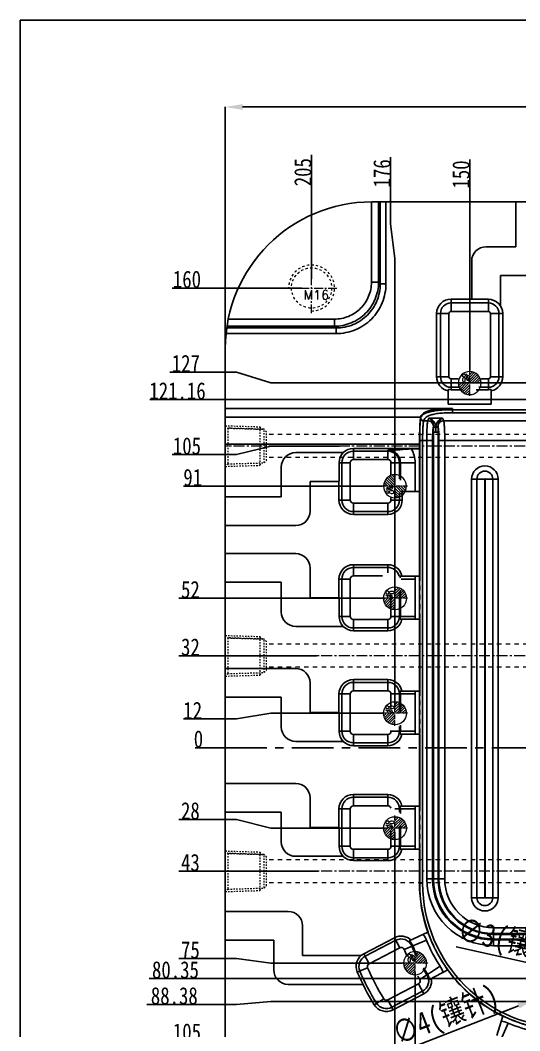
# Model space of a CAD drawing. Header units: millimetres. Extents: x -2895 to -298, y -11750 to -2997.
# Drawn here: x -2088 to -1914.3, y -6084 to -5732.3 of the extents above; entities that cross this region are included whole.
import ezdxf
from ezdxf.enums import TextEntityAlignment as Align

# ---------------------------------------------------------------- set-up
doc = ezdxf.new("R2010")
doc.units = ezdxf.units.MM
doc.header["$LTSCALE"] = 16.335
doc.header["$PDMODE"] = 3
doc.header["$PDSIZE"] = 0.3125
doc.linetypes.add('CENTER', pattern=[0.6, 0.375, -0.075, 0.075, -0.075])
doc.linetypes.add('HIDDEN', pattern=[0.2, 0.1, -0.1])
doc.layers.get('0').update_dxf_attribs({"linetype": 'CONTINUOUS'})
doc.layers.get('Defpoints').update_dxf_attribs({"linetype": 'CONTINUOUS'})
for name, color, linetype, lineweight in [('cool', 153, 'HIDDEN', 9), ('epin', 13, 'CONTINUOUS', 9), ('screw', 33, 'CONTINUOUS', 13)]:
    doc.layers.add(name, color=color, linetype=linetype, lineweight=lineweight)
doc.layers.add('DEFAULT_2', color=8, linetype='HIDDEN')
doc.styles.get("Standard").update_dxf_attribs({"font": 'txt', "width": 0.8})
doc.styles.add('TXT', font='txt.shx', dxfattribs={"bigfont": 'gbcbig.shx'})
doc.styles.add('TXT05', font='txt.shx', dxfattribs={"width": 0.5, "bigfont": 'gbcbig.shx'})
doc.dimstyles.new('ISO-25', dxfattribs={"dimtxt": 8, "dimasz": 6, "dimexe": 0, "dimexo": 0, "dimgap": 0, "dimtad": 1, "dimdsep": 46, "dimtxsty": 'Standard', "dimcen": 0, "dimclrd": 4, "dimclre": 4, "dimclrt": 6, "dimazin": 0, "dimtfac": 1, "dimtofl": 0, "dimtmove": 0, "dimatfit": 3, "dimfxl": 0, "dimarcsym": 0})

# ---------------------------------------------------------------- blocks, each defined once
blk = doc.blocks.new('screw_m16_g')
at = {"layer": 'screw', "color": 1, "linetype": 'CENTER', "ltscale": 0.497582}
for p, q in [((0, -8.8), (0, 8.8)), ((-8.8, 0), (8.8, 0))]:
    blk.add_line(p, q, dxfattribs=at)
at = {"layer": 'screw', "color": 33, "linetype": 'HIDDEN', "ltscale": 0.497582}
blk.add_circle((0, 0), 7, dxfattribs=at)
at = {"layer": 'screw', "color": 92, "linetype": 'HIDDEN', "ltscale": 0.497582}
blk.add_arc((0, 0), 8, 270, 180, dxfattribs=at)
at = {"layer": 'screw', "color": 6, "style": 'TXT'}
blk.add_text('M16', height=3.2, dxfattribs=at).set_placement((-2.72, -4))
blk = doc.blocks.new('cool_jt_f12')
at = {"layer": 'cool', "ltscale": 0.3}
for p, q in [((0, 7.0785), (0.856, 6.2225)), ((0, 7.0785), (12, 6.7035)), ((0.856, 6.2225), (0.856, -6.2225)), ((13.5, 5.827375), (0.856, 6.2225)), ((0.856, 6.2225), (13.5, 5.827375)), ((12, 6.7035), (12.856, 5.8475)), ((12, 6.7035), (12, -6.7035)), ((14.327375, 5), (13.5, 5.827375)), ((13.5, -5.827375), (13.5, 5.827375)), ((14.327375, -5), (14.327375, 5)), ((0.856, -6.2225), (0, -7.0785)), ((0, -7.0785), (12, -6.7035)), ((0.856, -6.2225), (13.5, -5.827375)), ((12, -6.7035), (12.856, -5.8475)), ((13.5, -5.827375), (14.327375, -5))]:
    blk.add_line(p, q, dxfattribs=at)
blk = doc.blocks.new('147')
at = {"layer": 'cool', "ltscale": 0.932966}
for p, q in [((229.57, -3849.57), (-211.77, -3849.57)), ((229.57, -3857.57), (-211.77, -3857.57))]:
    blk.add_line(p, q, dxfattribs=at)
at = {"layer": 'cool', "color": 1, "linetype": 'CENTER', "ltscale": 0.621977}
blk.add_line((243.9, -3853.57), (-226.1, -3853.57), dxfattribs=at)
at = {"layer": 'cool', "ltscale": 0.932966}
blk.add_blockref('cool_jt_f12', (-226.1, -3853.57), dxfattribs=at)
blk = doc.blocks.new('*D1430')
at = {"color": 4, "lineweight": -2}
for p, q in [((-2016.67, -5846.47), (-2016.67, -5762.46)), ((-2010.67, -5762.46), (-1552.67, -5762.46)), ((-1546.67, -5846.47), (-1546.67, -5762.46))]:
    blk.add_line(p, q, dxfattribs=at)
at = {"color": 4}
for points in [[(-2010.67, -5761.46), (-2010.67, -5763.46), (-2016.67, -5762.46)], [(-1552.67, -5761.46), (-1552.67, -5763.46), (-1546.67, -5762.46)]]:
    blk.add_solid(points, dxfattribs=at)
at = {"layer": 'Defpoints', "color": 0}
for p in [(-1546.67, -5762.46), (-2016.67, -5846.47), (-1546.67, -5846.47)]:
    blk.add_point(p, dxfattribs=at)
at = {"color": 6, "insert": (-1762.06, -5758.46), "char_height": 8, "attachment_point": 5}
blk.add_mtext('470', dxfattribs=at)
blk = doc.blocks.new('*D1434')
at = {"color": 4, "lineweight": -2}
blk.add_line((-1936.37, -6054.72), (-1894.01, -6064.18), dxfattribs=at)
at = {"color": 4}
blk.add_solid([(-1893.79, -6063.21), (-1894.23, -6065.16), (-1888.16, -6065.49)], dxfattribs=at)
at = {"layer": 'Defpoints', "color": 0}
for p in [(-1888.16, -6065.49), (-1885.23, -6066.14)]:
    blk.add_point(p, dxfattribs=at)
at = {"color": 6, "insert": (-1916.97, -6053.64), "char_height": 8, "attachment_point": 5, "rotation": 347.4159}
blk.add_mtext('∅3(镶针)', dxfattribs=at)
blk = doc.blocks.new('*D1390')
at = {"color": 4, "lineweight": -2}
blk.add_line((-2009.57, -5985.47), (-2027.21, -5985.47), dxfattribs=at)
at = {"layer": 'Defpoints', "color": 0}
for p in [(-2024.81, -5985.47), (-2009.57, -5985.47), (-1781.67, -5985.47)]:
    blk.add_point(p, dxfattribs=at)
at = {"color": 6, "insert": (-2026.01, -5982.47), "char_height": 6, "attachment_point": 5}
blk.add_mtext('0', dxfattribs=at)
blk = doc.blocks.new('*D1391')
at = {"color": 4, "lineweight": -2}
for p, q in [((-2012.81, -5975.47), (-2031.21, -5975.47)), ((-2000.81, -5973.47), (-2012.81, -5975.47)), ((-1961.67, -5973.47), (-2000.81, -5973.47))]:
    blk.add_line(p, q, dxfattribs=at)
at = {"layer": 'Defpoints', "color": 0}
for p in [(-2024.81, -5975.47), (-1961.67, -5973.47), (-1781.67, -5985.47)]:
    blk.add_point(p, dxfattribs=at)
at = {"color": 6, "insert": (-2028.01, -5972.47), "char_height": 6, "attachment_point": 5}
blk.add_mtext('12', dxfattribs=at)
blk = doc.blocks.new('*D1392')
at = {"color": 4, "lineweight": -2}
blk.add_line((-1984.89, -5953.47), (-2032.81, -5953.47), dxfattribs=at)
at = {"layer": 'Defpoints', "color": 0}
for p in [(-2024.81, -5953.47), (-1984.89, -5953.47), (-1781.67, -5985.47)]:
    blk.add_point(p, dxfattribs=at)
at = {"color": 6, "insert": (-2028.81, -5950.47), "char_height": 6, "attachment_point": 5}
blk.add_mtext('32', dxfattribs=at)
blk = doc.blocks.new('*D1393')
at = {"color": 4, "lineweight": -2}
blk.add_line((-1962.07, -5933.47), (-2032.81, -5933.47), dxfattribs=at)
at = {"layer": 'Defpoints', "color": 0}
for p in [(-2024.81, -5933.47), (-1962.07, -5933.47), (-1781.67, -5985.47)]:
    blk.add_point(p, dxfattribs=at)
at = {"color": 6, "insert": (-2028.81, -5930.47), "char_height": 6, "attachment_point": 5}
blk.add_mtext('52', dxfattribs=at)
blk = doc.blocks.new('*D1394')
at = {"color": 4, "lineweight": -2}
blk.add_line((-1962.07, -5894.46), (-2031.21, -5894.46), dxfattribs=at)
at = {"layer": 'Defpoints', "color": 0}
for p in [(-2024.81, -5894.46), (-1962.07, -5894.46), (-1781.67, -5985.47)]:
    blk.add_point(p, dxfattribs=at)
at = {"color": 6, "insert": (-2028.01, -5891.46), "char_height": 6, "attachment_point": 5}
blk.add_mtext('91', dxfattribs=at)
blk = doc.blocks.new('*D1395')
at = {"color": 4, "lineweight": -2}
for p, q in [((-2000.81, -5880.47), (-2012.81, -5883.47)), ((-1976.98, -5880.47), (-2000.81, -5880.47)), ((-2012.81, -5883.47), (-2035.21, -5883.47))]:
    blk.add_line(p, q, dxfattribs=at)
at = {"layer": 'Defpoints', "color": 0}
for p in [(-1976.98, -5880.47), (-2024.81, -5883.47), (-1781.67, -5985.47)]:
    blk.add_point(p, dxfattribs=at)
at = {"color": 6, "insert": (-2030.01, -5880.47), "char_height": 6, "attachment_point": 5}
blk.add_mtext('105', dxfattribs=at)
blk = doc.blocks.new('*D1396')
at = {"color": 4, "lineweight": -2}
for p, q in [((-2012.81, -5854.72), (-2036.01, -5854.72)), ((-2000.81, -5858.47), (-2012.81, -5854.72)), ((-1786.07, -5858.47), (-2000.81, -5858.47))]:
    blk.add_line(p, q, dxfattribs=at)
at = {"layer": 'Defpoints', "color": 0}
for p in [(-2024.81, -5854.72), (-1786.07, -5858.47), (-1781.67, -5985.47)]:
    blk.add_point(p, dxfattribs=at)
at = {"color": 6, "insert": (-2030.41, -5851.72), "char_height": 6, "attachment_point": 5}
blk.add_mtext('127', dxfattribs=at)
blk = doc.blocks.new('*D1397')
at = {"color": 4, "lineweight": -2}
blk.add_line((-1990.07, -5825.47), (-2035.21, -5825.47), dxfattribs=at)
at = {"layer": 'Defpoints', "color": 0}
for p in [(-2024.81, -5825.47), (-1990.07, -5825.47), (-1781.67, -5985.47)]:
    blk.add_point(p, dxfattribs=at)
at = {"color": 6, "insert": (-2030.01, -5822.47), "char_height": 6, "attachment_point": 5}
blk.add_mtext('160', dxfattribs=at)
blk = doc.blocks.new('*D1398')
at = {"color": 4, "lineweight": -2}
for p, q in [((-2012.81, -6010.47), (-2032.81, -6010.47)), ((-2000.81, -6013.47), (-2012.81, -6010.47)), ((-1962.07, -6013.47), (-2000.81, -6013.47))]:
    blk.add_line(p, q, dxfattribs=at)
at = {"layer": 'Defpoints', "color": 0}
for p in [(-1781.67, -5985.47), (-2024.81, -6010.47), (-1962.07, -6013.47)]:
    blk.add_point(p, dxfattribs=at)
at = {"color": 6, "insert": (-2028.81, -6007.47), "char_height": 6, "attachment_point": 5}
blk.add_mtext('28', dxfattribs=at)
blk = doc.blocks.new('*D1399')
at = {"color": 4, "lineweight": -2}
blk.add_line((-1984.37, -6028.47), (-2032.81, -6028.47), dxfattribs=at)
at = {"layer": 'Defpoints', "color": 0}
for p in [(-1781.67, -5985.47), (-2024.81, -6028.47), (-1984.37, -6028.47)]:
    blk.add_point(p, dxfattribs=at)
at = {"color": 6, "insert": (-2028.81, -6025.47), "char_height": 6, "attachment_point": 5}
blk.add_mtext('43', dxfattribs=at)
blk = doc.blocks.new('*D1400')
at = {"color": 4, "lineweight": -2}
blk.add_line((-1880.66, -6065.82), (-2043.21, -6065.82), dxfattribs=at)
at = {"layer": 'Defpoints', "color": 0}
for p in [(-1781.67, -5985.47), (-2024.81, -6065.82), (-1880.66, -6065.82)]:
    blk.add_point(p, dxfattribs=at)
at = {"color": 6, "insert": (-2034.01, -6062.82), "char_height": 6, "attachment_point": 5}
blk.add_mtext('80.35', dxfattribs=at)
blk = doc.blocks.new('*D1401')
at = {"color": 4, "lineweight": -2}
for p, q in [((-2012.81, -6058.88), (-2032.81, -6058.88)), ((-2000.81, -6060.47), (-2012.81, -6058.88)), ((-1955.07, -6060.47), (-2000.81, -6060.47))]:
    blk.add_line(p, q, dxfattribs=at)
at = {"layer": 'Defpoints', "color": 0}
for p in [(-1781.67, -5985.47), (-2024.81, -6058.88), (-1955.07, -6060.47)]:
    blk.add_point(p, dxfattribs=at)
at = {"color": 6, "insert": (-2028.81, -6055.88), "char_height": 6, "attachment_point": 5}
blk.add_mtext('75', dxfattribs=at)
blk = doc.blocks.new('*D1402')
at = {"color": 4, "lineweight": -2}
for p, q in [((-2000.81, -6073.85), (-2012.81, -6074.85)), ((-1880.92, -6073.85), (-2000.81, -6073.85)), ((-2012.81, -6074.85), (-2044.01, -6074.85))]:
    blk.add_line(p, q, dxfattribs=at)
at = {"layer": 'Defpoints', "color": 0}
for p in [(-1781.67, -5985.47), (-1880.92, -6073.85), (-2024.81, -6074.85)]:
    blk.add_point(p, dxfattribs=at)
at = {"color": 6, "insert": (-2034.41, -6071.85), "char_height": 6, "attachment_point": 5}
blk.add_mtext('88.38', dxfattribs=at)
blk = doc.blocks.new('*D1403')
at = {"color": 4, "lineweight": -2}
for p, q in [((-2012.81, -6087.46), (-2035.21, -6087.46)), ((-2000.81, -6090.47), (-2012.81, -6087.46)), ((-1920.07, -6090.47), (-2000.81, -6090.47))]:
    blk.add_line(p, q, dxfattribs=at)
at = {"layer": 'Defpoints', "color": 0}
for p in [(-1781.67, -5985.47), (-2024.81, -6087.46), (-1920.07, -6090.47)]:
    blk.add_point(p, dxfattribs=at)
at = {"color": 6, "insert": (-2030.01, -6084.46), "char_height": 6, "attachment_point": 5}
blk.add_mtext('105', dxfattribs=at)
blk = doc.blocks.new('*D1404')
at = {"color": 4, "lineweight": -2}
for p, q in [((-2012.81, -6094.97), (-2041.61, -6094.97)), ((-2000.81, -6093.97), (-2012.81, -6094.97)), ((-1808.07, -6093.97), (-2000.81, -6093.97))]:
    blk.add_line(p, q, dxfattribs=at)
at = {"layer": 'Defpoints', "color": 0}
for p in [(-1781.67, -5985.47), (-2024.81, -6094.97), (-1808.07, -6093.97)]:
    blk.add_point(p, dxfattribs=at)
at = {"color": 6, "insert": (-2033.21, -6091.97), "char_height": 6, "attachment_point": 5}
blk.add_mtext('108.5', dxfattribs=at)
blk = doc.blocks.new('*D1405')
at = {"color": 4, "lineweight": -2}
blk.add_line((-1979.16, -6110.47), (-2036.01, -6110.47), dxfattribs=at)
at = {"layer": 'Defpoints', "color": 0}
for p in [(-1781.67, -5985.47), (-2024.81, -6110.47), (-1979.16, -6110.47)]:
    blk.add_point(p, dxfattribs=at)
at = {"color": 6, "insert": (-2030.41, -6107.47), "char_height": 6, "attachment_point": 5}
blk.add_mtext('125', dxfattribs=at)
blk = doc.blocks.new('*D1406')
at = {"color": 4, "lineweight": -2}
blk.add_line((-1995.47, -6145.47), (-2035.21, -6145.47), dxfattribs=at)
at = {"layer": 'Defpoints', "color": 0}
for p in [(-1781.67, -5985.47), (-2024.81, -6145.47), (-1995.47, -6145.47)]:
    blk.add_point(p, dxfattribs=at)
at = {"color": 6, "insert": (-2030.01, -6142.47), "char_height": 6, "attachment_point": 5}
blk.add_mtext('160', dxfattribs=at)
blk = doc.blocks.new('*D1412')
at = {"color": 4, "lineweight": -2}
blk.add_line((-1915.67, -6092.39), (-1915.67, -6194.08), dxfattribs=at)
at = {"layer": 'Defpoints', "color": 0}
for p in [(-1781.67, -5985.47), (-1915.67, -6092.39), (-1915.67, -6182.88)]:
    blk.add_point(p, dxfattribs=at)
at = {"color": 6, "insert": (-1918.67, -6188.48), "char_height": 6, "attachment_point": 5, "rotation": 90}
blk.add_mtext('134', dxfattribs=at)
blk = doc.blocks.new('*D1413')
at = {"color": 4, "lineweight": -2}
for p, q in [((-1950.67, -6063.67), (-1950.67, -6158.88)), ((-1950.67, -6158.88), (-1951.67, -6170.88)), ((-1951.67, -6170.88), (-1951.67, -6194.08))]:
    blk.add_line(p, q, dxfattribs=at)
at = {"layer": 'Defpoints', "color": 0}
for p in [(-1781.67, -5985.47), (-1950.67, -6063.67), (-1951.67, -6182.88)]:
    blk.add_point(p, dxfattribs=at)
at = {"color": 6, "insert": (-1954.67, -6188.48), "char_height": 6, "attachment_point": 5, "rotation": 90}
blk.add_mtext('169', dxfattribs=at)
blk = doc.blocks.new('*D1414')
at = {"color": 4, "lineweight": -2}
for p, q in [((-1957.67, -6014.87), (-1957.67, -6158.88)), ((-1957.67, -6158.88), (-1959.17, -6170.88)), ((-1959.17, -6170.88), (-1959.17, -6194.08))]:
    blk.add_line(p, q, dxfattribs=at)
at = {"layer": 'Defpoints', "color": 0}
for p in [(-1781.67, -5985.47), (-1957.67, -6014.87), (-1959.17, -6182.88)]:
    blk.add_point(p, dxfattribs=at)
at = {"color": 6, "insert": (-1962.17, -6188.48), "char_height": 6, "attachment_point": 5, "rotation": 90}
blk.add_mtext('176', dxfattribs=at)
blk = doc.blocks.new('*D1415')
at = {"color": 4, "lineweight": -2}
blk.add_line((-1986.67, -6141.94), (-1986.67, -6194.88), dxfattribs=at)
at = {"layer": 'Defpoints', "color": 0}
for p in [(-1781.67, -5985.47), (-1986.67, -6141.94), (-1986.67, -6182.88)]:
    blk.add_point(p, dxfattribs=at)
at = {"color": 6, "insert": (-1989.67, -6188.88), "char_height": 6, "attachment_point": 5, "rotation": 90}
blk.add_mtext('205', dxfattribs=at)
blk = doc.blocks.new('*D1418')
at = {"color": 4, "lineweight": -2}
blk.add_line((-1931.67, -5854.16), (-1931.67, -5780.75), dxfattribs=at)
at = {"layer": 'Defpoints', "color": 0}
for p in [(-1931.67, -5791.15), (-1931.67, -5854.16), (-1781.67, -5985.47)]:
    blk.add_point(p, dxfattribs=at)
at = {"color": 6, "insert": (-1934.67, -5785.95), "char_height": 6, "attachment_point": 5, "rotation": 90}
blk.add_mtext('150', dxfattribs=at)
blk = doc.blocks.new('*D1419')
at = {"color": 4, "lineweight": -2}
for p, q in [((-1959.17, -5803.15), (-1959.17, -5779.95)), ((-1957.67, -5815.15), (-1959.17, -5803.15)), ((-1957.67, -5971.07), (-1957.67, -5815.15))]:
    blk.add_line(p, q, dxfattribs=at)
at = {"layer": 'Defpoints', "color": 0}
for p in [(-1959.17, -5791.15), (-1957.67, -5971.07), (-1781.67, -5985.47)]:
    blk.add_point(p, dxfattribs=at)
at = {"color": 6, "insert": (-1962.17, -5785.55), "char_height": 6, "attachment_point": 5, "rotation": 90}
blk.add_mtext('176', dxfattribs=at)
blk = doc.blocks.new('*D1420')
at = {"color": 4, "lineweight": -2}
blk.add_line((-1986.67, -5822.3), (-1986.67, -5779.15), dxfattribs=at)
at = {"layer": 'Defpoints', "color": 0}
for p in [(-1986.67, -5791.15), (-1986.67, -5822.3), (-1781.67, -5985.47)]:
    blk.add_point(p, dxfattribs=at)
at = {"color": 6, "insert": (-1989.67, -5785.15), "char_height": 6, "attachment_point": 5, "rotation": 90}
blk.add_mtext('205', dxfattribs=at)
blk = doc.blocks.new('*D1423')
at = {"color": 4, "lineweight": -2}
blk.add_line((-1897.24, -5864.31), (-2042.89, -5864.31), dxfattribs=at)
at = {"layer": 'Defpoints', "color": 0}
for p in [(-2023.69, -5864.31), (-1897.24, -5864.31), (-1781.67, -5985.47)]:
    blk.add_point(p, dxfattribs=at)
at = {"color": 6, "insert": (-2033.29, -5861.31), "char_height": 6, "attachment_point": 5}
blk.add_mtext('121.16', dxfattribs=at)
blk = doc.blocks.new('*D1448')
at = {"color": 4, "lineweight": -2}
blk.add_line((-1955.18, -6091.04), (-1914.75, -6075.26), dxfattribs=at)
at = {"color": 4}
blk.add_solid([(-1915.11, -6074.33), (-1914.38, -6076.19), (-1909.16, -6073.07)], dxfattribs=at)
at = {"layer": 'Defpoints', "color": 0}
for p in [(-1909.16, -6073.07), (-1905.43, -6071.62)]:
    blk.add_point(p, dxfattribs=at)
at = {"color": 6, "insert": (-1939.68, -6079.31), "char_height": 8, "attachment_point": 5, "rotation": 21.324}
blk.add_mtext('∅4(镶针)', dxfattribs=at)
blk = doc.blocks.new('epin_ejp_8')
at = {"layer": 'epin'}
h = blk.add_hatch(dxfattribs=at)
h.set_pattern_fill('_ANSI31', color=123, scale=0.2, angle=90, style=0)
h.set_pattern_definition([(135, (-263.1036, 1313.3417), (-0.4490128, -0.4490128), [])])
h.paths.add_polyline_path([(0, 4, 0.414214), (-4, 0), (0, 0)])
h.paths.add_polyline_path([(4, 0), (0, 0), (0, -4, 0.414214)])
at = {"layer": 'epin', "color": 1, "linetype": 'CENTER', "ltscale": 0.248791}
for p, q in [((0, -4.4), (0, 4.4)), ((-4.4, 0), (4.4, 0))]:
    blk.add_line(p, q, dxfattribs=at)
at = {"layer": 'epin'}
blk.add_circle((0, 0), 4, dxfattribs=at)
at = {"layer": 'epin', "color": 6, "style": 'TXT05', "width": 0.5}
blk.add_text('%%c8', height=2.8, dxfattribs=at).set_placement((1.33, 1.8), align=Align.MIDDLE)
blk = doc.blocks.new('1236')
at = {"layer": 'epin', "color": 4, "xscale": -1}
blk.add_blockref('epin_ejp_8', (-3624.72, 4287.35), dxfattribs=at)
at = {"layer": 'epin', "color": 4, "xscale": -1, "rotation": 90}
blk.add_blockref('epin_ejp_8', (-3650.72, 4251.45), dxfattribs=at)
at = {"layer": 'epin', "color": 4, "rotation": 90}
for p in [(-3650.72, 4212.45), (-3650.72, 4172.45), (-3650.72, 4132.45)]:
    blk.add_blockref('epin_ejp_8', p, dxfattribs=at)
at = {"layer": 'epin', "xscale": -1}
blk.add_blockref('epin_ejp_8', (-3643.72, 4085.45), dxfattribs=at)

msp = doc.modelspace()

# ---------------------------------------------------------------- linework, layer by layer
at = {"color": 7, "linetype": 'Continuous'}
for p, q in [((-1965.843, -5823.421), (-1965.843, -5795.468)), ((-1965.669, -5795.468), (-1597.669, -5795.468)), ((-1963.367, -5823.421), (-1963.367, -5795.468)), ((-1962.787, -5824.001), (-1962.787, -5795.468)), ((-1960.807, -5824.001), (-1960.807, -5795.468)), ((-1915.604, -5795.468), (-1915.604, -5811.108)), ((-1915.604, -5811.108), (-1925.974, -5811.108)), ((-1930.974, -5816.108), (-1930.974, -5829.351)), ((-1920.974, -5831.665), (-1920.974, -5821.108)), ((-1920.974, -5821.108), (-1910.604, -5821.108)), ((-1965.843, -5823.421), (-1963.367, -5823.421)), ((-1963.367, -5823.421), (-1962.787, -5824.001)), ((-1960.807, -5824.001), (-1962.787, -5824.001)), ((-1938.169, -5833.632), (-1938.169, -5829.351)), ((-1925.169, -5829.369), (-1938.169, -5829.351)), ((-1938.169, -5830.677), (-1925.169, -5830.677)), ((-1925.169, -5833.632), (-1925.169, -5829.369)), ((-1943.169, -5834.351), (-1943.169, -5856.351)), ((-1938.889, -5834.351), (-1943.169, -5834.351)), ((-1941.843, -5856.351), (-1941.843, -5834.351)), ((-1938.889, -5856.351), (-1938.889, -5834.351)), ((-1938.169, -5833.632), (-1925.169, -5833.632)), ((-1924.45, -5834.351), (-1924.45, -5856.351)), ((-1920.169, -5834.351), (-1924.45, -5834.351)), ((-1921.496, -5834.351), (-1921.496, -5856.351)), ((-1920.169, -5856.351), (-1920.169, -5834.351)), ((-2015.645, -5836.294), (-1978.716, -5836.294)), ((-1978.716, -5836.294), (-1978.716, -5838.77)), ((-2016.41, -5841.331), (-1978.136, -5841.331)), ((-2016.17, -5839.35), (-1978.136, -5839.35)), ((-2016.085, -5838.77), (-1978.716, -5838.77)), ((-1978.716, -5838.77), (-1978.136, -5839.35)), ((-1978.136, -5841.331), (-1978.136, -5839.35)), ((-2016.669, -6124.468), (-2016.669, -5846.468)), ((-1938.889, -5856.351), (-1943.169, -5856.351)), ((-1938.169, -5860.862), (-1938.169, -5857.071)), ((-1935.639, -5857.071), (-1938.169, -5857.071)), ((-1925.169, -5857.071), (-1927.7, -5857.071)), ((-1925.169, -5860.862), (-1925.169, -5857.071)), ((-1920.169, -5856.351), (-1924.45, -5856.351)), ((-1939.169, -5860.738), (-1939.169, -5865.851)), ((-1934.822, -5860.025), (-1938.169, -5860.025)), ((-1933.931, -5860.862), (-1938.169, -5860.862)), ((-1925.169, -5860.862), (-1929.408, -5860.862)), ((-1925.169, -5860.025), (-1928.517, -5860.025)), ((-1924.169, -5865.851), (-1924.169, -5860.738)), ((-1924.169, -5865.851), (-1939.169, -5865.851)), ((-1937.695, -5867.354), (-2016.669, -5867.354)), ((-1948.724, -5870.393), (-2016.669, -5870.393)), ((-1937.695, -5868.859), (-1937.695, -5867.354)), ((-1625.644, -5867.876), (-1937.695, -5867.876)), ((-1937.695, -5868.859), (-1625.644, -5868.859)), ((-1948.735, -5870.437), (-1948.735, -5870.762)), ((-1946.249, -5871.671), (-1947.713, -5871.671)), ((-1946.249, -5871.671), (-1945.861, -5870.727)), ((-1941.088, -5870.727), (-1945.861, -5870.727)), ((-1941.088, -5870.727), (-1940.7, -5871.671)), ((-1622.639, -5871.671), (-1940.7, -5871.671)), ((-1944.292, -5875.643), (-1944.292, -6031.143)), ((-1944.259, -5875.643), (-1942.657, -5875.643)), ((-1942.657, -6031.143), (-1942.657, -5875.643)), ((-1949.123, -5879.793), (-2016.669, -5879.793)), ((-1949.123, -5881.273), (-1949.123, -5879.793)), ((-1949.052, -5878.55), (-1949.052, -5925.758)), ((-1949.052, -5878.552), (-1944.595, -5878.552)), ((-1948.048, -6032.65), (-1948.048, -5878.552)), ((-1946.598, -5878.552), (-1946.598, -6031.143)), ((-1944.595, -6031.143), (-1944.595, -5878.552)), ((-1942.354, -5878.552), (-1942.354, -6031.143)), ((-1942.354, -5878.552), (-1620.985, -5878.552)), ((-1940.351, -6031.143), (-1940.351, -5878.552)), ((-1975.677, -5882.773), (-1992.197, -5882.773)), ((-1972.131, -5885.201), (-1972.131, -5881.273)), ((-1949.123, -5881.273), (-1972.131, -5881.273)), ((-1972.131, -5882.246), (-1960.131, -5882.246)), ((-1960.131, -5885.201), (-1960.131, -5881.918)), ((-1949.081, -5881.414), (-1951.968, -5881.414)), ((-1949.081, -5881.414), (-1949.123, -5881.273)), ((-1949.081, -5896.273), (-1949.081, -5881.414)), ((-1997.197, -5887.773), (-1997.197, -5898.142)), ((-1977.113, -5886.273), (-1977.131, -5899.273)), ((-1973.203, -5886.273), (-1977.113, -5886.273)), ((-1976.157, -5899.273), (-1976.157, -5886.273)), ((-1973.203, -5899.273), (-1973.203, -5886.273)), ((-1972.131, -5885.201), (-1960.131, -5885.201)), ((-1959.059, -5886.273), (-1959.059, -5890.464)), ((-1950.631, -5886.273), (-1959.059, -5886.273)), ((-1956.104, -5886.273), (-1956.104, -5891.893)), ((-1955.776, -5892.345), (-1955.776, -5886.273)), ((-1950.631, -5896.273), (-1950.631, -5886.273)), ((-1987.197, -5903.142), (-1987.197, -5892.773)), ((-1987.197, -5892.773), (-1977.131, -5892.773)), ((-1930.996, -5891.95), (-1930.996, -6037.675)), ((-1930.996, -5891.95), (-1926.456, -5891.95)), ((-1929.143, -5891.95), (-1929.143, -6037.675)), ((-1926.456, -6037.675), (-1926.456, -5891.95)), ((-1926.323, -5891.95), (-1926.323, -6037.675)), ((-1926.323, -5891.95), (-1921.783, -5891.95)), ((-1923.636, -6037.675), (-1923.636, -5891.95)), ((-1921.783, -6037.675), (-1921.783, -5891.95)), ((-2016.669, -5898.142), (-1997.197, -5898.142)), ((-1959.059, -5898.461), (-1959.059, -5899.273)), ((-1956.104, -5897.033), (-1956.104, -5899.273)), ((-1949.123, -5896.273), (-1955.602, -5896.273)), ((-1955.131, -5899.273), (-1955.131, -5896.273)), ((-1949.123, -5925.758), (-1949.123, -5896.273)), ((-1973.203, -5899.273), (-1977.131, -5899.273)), ((-1972.131, -5904.273), (-1972.131, -5900.345)), ((-1960.131, -5900.345), (-1972.131, -5900.345)), ((-1960.131, -5904.273), (-1960.131, -5900.345)), ((-1955.131, -5899.273), (-1959.059, -5899.273)), ((-1960.131, -5903.299), (-1972.131, -5903.299)), ((-1972.131, -5904.273), (-1960.131, -5904.273)), ((-2016.669, -5908.142), (-1992.197, -5908.142)), ((-2016.669, -5917.889), (-1992.197, -5917.889)), ((-1987.197, -5933.258), (-1987.197, -5922.889)), ((-1972.131, -5925.686), (-1972.131, -5921.758)), ((-1960.131, -5921.758), (-1972.131, -5921.758)), ((-1972.131, -5922.731), (-1960.131, -5922.731)), ((-1960.131, -5924.585), (-1960.131, -5921.758)), ((-1972.131, -5925.686), (-1962.043, -5925.686)), ((-1949.123, -5925.758), (-1955.892, -5925.758)), ((-1949.081, -5940.758), (-1949.081, -5925.758)), ((-2016.669, -5927.889), (-1997.197, -5927.889)), ((-1997.197, -5927.889), (-1997.197, -5938.258)), ((-1977.131, -5926.758), (-1977.113, -5939.758)), ((-1973.203, -5926.758), (-1977.131, -5926.758)), ((-1976.157, -5939.758), (-1976.157, -5926.758)), ((-1973.203, -5939.758), (-1973.203, -5926.758)), ((-1955.553, -5926.758), (-1950.631, -5926.758)), ((-1950.631, -5939.758), (-1950.631, -5926.758)), ((-1977.113, -5933.258), (-1987.197, -5933.258)), ((-1959.059, -5932.466), (-1959.059, -5939.758)), ((-1956.104, -5931.038), (-1956.104, -5939.758)), ((-1955.776, -5939.758), (-1955.776, -5930.585)), ((-1973.203, -5939.758), (-1977.113, -5939.758)), ((-1950.631, -5939.758), (-1959.059, -5939.758)), ((-1992.197, -5943.258), (-1975.677, -5943.258)), ((-1972.131, -5944.758), (-1972.131, -5940.83)), ((-1960.131, -5940.83), (-1972.131, -5940.83)), ((-1960.131, -5943.784), (-1972.131, -5943.784)), ((-1960.131, -5944.758), (-1960.131, -5940.83)), ((-1949.123, -5940.758), (-1955.892, -5940.758)), ((-1949.123, -5965.758), (-1949.123, -5940.758)), ((-1949.052, -5940.758), (-1949.052, -5965.758)), ((-1972.131, -5944.758), (-1960.131, -5944.758)), ((-2016.669, -5957.889), (-1992.197, -5957.889)), ((-1972.131, -5965.686), (-1972.131, -5961.758)), ((-1960.131, -5961.758), (-1972.131, -5961.758)), ((-1960.131, -5965.686), (-1960.131, -5961.758)), ((-1987.197, -5973.258), (-1987.197, -5962.889)), ((-1972.131, -5962.731), (-1960.131, -5962.731)), ((-2016.669, -5967.889), (-1997.197, -5967.889)), ((-1997.197, -5967.889), (-1997.197, -5978.258)), ((-1977.131, -5966.758), (-1977.113, -5979.758)), ((-1973.203, -5966.758), (-1977.131, -5966.758)), ((-1976.157, -5979.758), (-1976.157, -5966.758)), ((-1973.203, -5979.758), (-1973.203, -5966.758)), ((-1972.131, -5965.686), (-1960.131, -5965.686)), ((-1959.059, -5966.758), (-1959.059, -5971.469)), ((-1950.631, -5966.758), (-1959.059, -5966.758)), ((-1956.104, -5966.758), (-1956.104, -5972.897)), ((-1949.123, -5965.758), (-1955.892, -5965.758)), ((-1955.776, -5973.35), (-1955.776, -5966.758)), ((-1950.631, -5979.758), (-1950.631, -5966.758)), ((-1949.081, -5980.758), (-1949.081, -5965.758)), ((-1977.113, -5973.258), (-1987.197, -5973.258)), ((-1956.104, -5978.038), (-1956.104, -5979.758)), ((-1955.776, -5979.758), (-1955.776, -5977.585)), ((-1973.203, -5979.758), (-1977.113, -5979.758)), ((-1972.131, -5984.758), (-1972.131, -5980.83)), ((-1960.131, -5980.83), (-1972.131, -5980.83)), ((-1960.131, -5984.758), (-1960.131, -5980.83)), ((-1959.059, -5979.466), (-1959.059, -5979.758)), ((-1950.631, -5979.758), (-1959.059, -5979.758)), ((-1949.123, -5980.758), (-1955.892, -5980.758)), ((-1949.123, -6005.758), (-1949.123, -5980.758)), ((-1949.052, -5980.758), (-1949.052, -6005.758)), ((-1992.197, -5983.258), (-1975.677, -5983.258)), ((-1960.131, -5983.784), (-1972.131, -5983.784)), ((-1972.131, -5984.758), (-1960.131, -5984.758)), ((-2016.669, -5997.889), (-1992.197, -5997.889)), ((-1987.197, -6013.258), (-1987.197, -6002.889)), ((-1972.131, -6005.686), (-1972.131, -6001.758)), ((-1960.131, -6001.758), (-1972.131, -6001.758)), ((-1972.131, -6002.731), (-1960.131, -6002.731)), ((-1960.131, -6005.686), (-1960.131, -6001.758)), ((-1977.131, -6006.758), (-1977.113, -6019.758)), ((-1973.203, -6006.758), (-1977.131, -6006.758)), ((-1976.157, -6019.758), (-1976.157, -6006.758)), ((-1973.203, -6019.758), (-1973.203, -6006.758)), ((-1972.131, -6005.686), (-1960.131, -6005.686)), ((-1950.631, -6006.758), (-1957.674, -6006.758)), ((-1956.104, -6006.758), (-1956.104, -6007.897)), ((-1949.123, -6005.758), (-1955.892, -6005.758)), ((-1955.776, -6008.35), (-1955.776, -6006.758)), ((-1950.631, -6019.758), (-1950.631, -6006.758)), ((-1949.081, -6020.758), (-1949.081, -6005.758)), ((-2016.669, -6007.889), (-1997.197, -6007.889)), ((-1997.197, -6007.889), (-1997.197, -6018.258)), ((-1977.113, -6013.258), (-1987.197, -6013.258)), ((-1959.059, -6014.466), (-1959.059, -6019.758)), ((-1956.104, -6013.038), (-1956.104, -6019.758)), ((-1955.776, -6019.758), (-1955.776, -6012.585)), ((-1973.203, -6019.758), (-1977.113, -6019.758)), ((-1972.131, -6024.758), (-1972.131, -6020.83)), ((-1960.131, -6020.83), (-1972.131, -6020.83)), ((-1960.131, -6024.758), (-1960.131, -6020.83)), ((-1950.631, -6019.758), (-1959.059, -6019.758)), ((-1949.123, -6020.758), (-1955.892, -6020.758)), ((-1949.123, -6032.65), (-1949.123, -6020.758)), ((-1949.052, -6020.758), (-1949.052, -6032.65)), ((-1992.197, -6023.258), (-1975.677, -6023.258)), ((-1960.131, -6023.784), (-1972.131, -6023.784)), ((-1972.131, -6024.758), (-1960.131, -6024.758)), ((-1944.292, -6031.143), (-1946.598, -6031.143)), ((-1940.351, -6031.143), (-1944.259, -6031.143)), ((-1948.048, -6032.65), (-1949.123, -6032.65)), ((-1926.456, -6037.675), (-1930.996, -6037.675)), ((-1921.783, -6037.675), (-1926.323, -6037.675)), ((-2016.669, -6042.461), (-1994.802, -6042.461)), ((-1989.802, -6057.83), (-1989.802, -6047.461)), ((-1946.214, -6049.694), (-1952.7, -6052.718)), ((-1923.374, -6050.425), (-1923.374, -6048.119)), ((-1639.964, -6048.119), (-1923.374, -6048.119)), ((-2016.669, -6052.461), (-1999.802, -6052.461)), ((-1999.802, -6052.461), (-1999.802, -6062.83)), ((-1957.827, -6051.611), (-1968.506, -6057.187)), ((-1968.055, -6058.05), (-1957.376, -6052.474)), ((-1956.009, -6055.093), (-1957.827, -6051.611)), ((-1946.705, -6052.476), (-1954.519, -6055.641)), ((-1923.374, -6050.122), (-1639.964, -6050.122)), ((-1639.964, -6050.425), (-1923.374, -6050.425)), ((-1923.374, -6054.366), (-1923.374, -6050.459)), ((-1923.374, -6052.061), (-1894.449, -6052.061)), ((-1894.63, -6052.363), (-1923.374, -6052.363)), ((-1966.687, -6060.669), (-1956.009, -6055.093)), ((-1923.374, -6054.366), (-1892.623, -6054.366)), ((-1969.426, -6057.83), (-1989.802, -6057.83)), ((-1966.687, -6060.669), (-1968.506, -6057.187)), ((-1967.178, -6062.037), (-1970.779, -6063.562)), ((-1949.06, -6066.095), (-1941.999, -6061.493)), ((-1939.33, -6062.822), (-1945.64, -6066.117)), ((-1994.802, -6067.83), (-1968.841, -6067.83)), ((-1949.462, -6067.63), (-1960.14, -6073.207)), ((-1948.094, -6070.249), (-1958.773, -6075.826)), ((-1947.644, -6071.112), (-1949.462, -6067.63)), ((-1961.544, -6072.828), (-1964.867, -6074.921)), ((-1958.322, -6076.689), (-1960.14, -6073.207)), ((-1958.322, -6076.689), (-1947.644, -6071.112)), ((-1922.257, -6085.687), (-1920.125, -6078.896)), ((-1921.632, -6089.05), (-1918.345, -6081.287))]:
    msp.add_line(p, q, dxfattribs=at)
at = {"color": 1, "linetype": 'CENTER', "ltscale": 2.363514}
msp.add_line((-2016.669, -5985.468), (-1546.669, -5985.468), dxfattribs=at)
msp.add_lwpolyline([(-2087.998, -5732.258), (-1287.002, -5732.258), (-1287.002, -6283.956), (-2087.998, -6283.956)], close=True)
at = {"color": 7, "linetype": 'Continuous'}
for centre, radius, start, end in [((-1965.669, -5846.468), 51, 90, 179.99993), ((-1925.974, -5816.108), 5, 90, 180), ((-1938.169, -5834.351), 5, 90, 180), ((-1938.169, -5834.351), 3.674, 90, 180), ((-1925.169, -5834.351), 4.982, 0, 90), ((-1925.169, -5834.351), 3.674, 0, 90), ((-1938.169, -5834.351), 0.719, 90, 180), ((-1925.169, -5834.351), 0.719, 0, 90), ((-1938.169, -5856.351), 5, 180, 258.46304), ((-1938.169, -5856.351), 3.674, 180, 270), ((-1938.169, -5856.351), 0.719, 180, 270), ((-1925.169, -5856.351), 3.674, 270, 0), ((-1925.169, -5856.351), 0.719, 270, 0), ((-1925.169, -5856.351), 5, 281.53696, 0), ((-1947.714, -5870.664), 1.045, 164.95951, 167.48018), ((-1882.488, -5875.596), 61.805, 178.22206, 180.04347), ((-1947.25, -5873.532), 2.991, 357.19844, 1.69922), ((-1939.697, -5873.532), 2.993, 178.30576, 182.8034), ((-2006.74, -5875.633), 64.084, 359.99174, 1.74838), ((-1965.544, -5874.163), 22.071, 359.50236, 0.55751), ((-1992.197, -5887.773), 5, 90, 180), ((-1972.131, -5886.273), 4.982, 90, 180), ((-1972.131, -5886.273), 4.027, 90, 180), ((-1960.131, -5886.273), 4.355, 0, 90), ((-1960.131, -5886.273), 4.027, 0, 90), ((-1960.13, -5886.273), 9.499, 359.99891, 30.7627), ((-1972.131, -5886.273), 1.072, 90, 180), ((-1960.131, -5886.273), 1.072, 0, 90), ((-1926.389, -5891.95), 4.606, 0, 180), ((-1926.389, -5891.95), 2.753, 0.00013, 179.99987), ((-1926.389, -5891.95), 0.0669, 0, 180), ((-1972.131, -5899.273), 5, 180, 270), ((-1972.131, -5899.273), 4.027, 180, 270), ((-1972.131, -5899.273), 1.072, 180, 270), ((-1960.131, -5899.273), 5, 270, 0), ((-1960.131, -5899.273), 4.027, 270, 0), ((-1960.131, -5899.273), 1.072, 270, 0), ((-1992.197, -5903.142), 5, 270, 0), ((-1992.197, -5922.889), 5, 0, 90), ((-1972.131, -5926.758), 5, 90, 180), ((-1972.131, -5926.758), 4.027, 90, 180), ((-1960.131, -5926.758), 5, 11.53696, 90), ((-1960.131, -5926.758), 4.027, 14.45168, 90), ((-1972.131, -5926.758), 1.072, 90, 180), ((-1960.131, -5926.758), 4.355, 5.84599, 13.27498), ((-1960.138, -5926.758), 9.507, 0.00212, 6.04021), ((-1992.197, -5938.258), 5, 180, 270), ((-1972.131, -5939.758), 4.982, 180, 270), ((-1972.131, -5939.758), 4.027, 180, 270), ((-1972.131, -5939.758), 1.072, 180, 270), ((-1960.131, -5939.758), 4.027, 270, 0), ((-1960.131, -5939.758), 1.072, 270, 0), ((-1960.131, -5939.758), 4.355, 346.72502, 0), ((-1960.131, -5939.758), 9.5, 353.95767, 0), ((-1960.131, -5939.758), 5, 270, 348.46304), ((-1992.197, -5962.889), 5, 0, 90), ((-1972.131, -5966.758), 5, 90, 180), ((-1960.131, -5966.758), 5, 11.53696, 90), ((-1972.131, -5966.758), 4.027, 90, 180), ((-1960.131, -5966.758), 4.027, 0, 90), ((-1972.131, -5966.758), 1.072, 90, 180), ((-1960.131, -5966.758), 1.072, 0, 90), ((-1960.131, -5966.758), 4.355, 0, 13.27498), ((-1960.138, -5966.758), 9.507, 0.00212, 6.04021), ((-1992.197, -5978.258), 5, 180, 270), ((-1972.131, -5979.758), 4.982, 180, 270), ((-1972.131, -5979.758), 4.027, 180, 270), ((-1972.131, -5979.758), 1.072, 180, 270), ((-1960.131, -5979.758), 4.027, 270, 0), ((-1960.131, -5979.758), 1.072, 270, 0), ((-1960.131, -5979.758), 5, 270, 348.46304), ((-1960.131, -5979.758), 4.355, 346.72502, 0), ((-1960.131, -5979.758), 9.5, 353.95767, 0), ((-1992.197, -6002.889), 5, 0, 90), ((-1972.131, -6006.758), 5, 90, 180), ((-1972.131, -6006.758), 4.027, 90, 180), ((-1960.131, -6006.758), 5, 11.53696, 90), ((-1960.131, -6006.758), 4.027, 0, 90), ((-1972.131, -6006.758), 1.072, 90, 180), ((-1960.131, -6006.758), 1.072, 15.65932, 90), ((-1960.131, -6006.758), 4.355, 0, 13.27498), ((-1960.138, -6006.758), 9.507, 0.00212, 6.04021), ((-1992.197, -6018.258), 5, 180, 270), ((-1972.131, -6019.758), 4.982, 180, 270), ((-1972.131, -6019.758), 4.027, 180, 270), ((-1972.131, -6019.758), 1.072, 180, 270), ((-1960.131, -6019.758), 4.027, 270, 0), ((-1960.131, -6019.758), 1.072, 270, 0), ((-1960.131, -6019.758), 5, 270, 348.46304), ((-1960.131, -6019.758), 4.355, 346.72502, 0), ((-1960.131, -6019.758), 9.5, 353.95767, 0), ((-1923.374, -6031.143), 23.223, 180, 270), ((-1923.374, -6031.143), 21.221, 180, 270), ((-1923.374, -6031.143), 20.884, 180, 270), ((-1923.374, -6031.143), 19.282, 180, 270), ((-1923.374, -6031.143), 18.979, 180, 270), ((-1923.374, -6031.143), 16.977, 180, 270), ((-1897.747, -6032.65), 51.376, 180, 199.37511), ((-1897.747, -6032.65), 51.305, 180, 199.37431), ((-1897.747, -6032.65), 50.301, 180, 270), ((-1926.389, -6037.675), 4.606, 180, 360), ((-1926.389, -6037.675), 2.753, 180.00013, 359.99987), ((-1926.389, -6037.675), 0.0669, 180, 0), ((-1994.802, -6047.461), 5, 0, 90), ((-1897.747, -6032.65), 51.334, 199.37051, 215.97139), ((-1955.512, -6056.043), 5, 46.40058, 117.57306), ((-1955.512, -6056.043), 4.027, 22.04853, 117.57306), ((-1955.512, -6056.043), 4.355, 22.04853, 49.76784), ((-1955.544, -6056.06), 9.535, 22.0747, 36.04461), ((-1897.747, -6032.647), 52.823, 202.04853, 213.09759), ((-1955.512, -6056.043), 1.072, 22.04853, 117.57306), ((-1897.747, -6032.647), 61.251, 202.04853, 204.3791), ((-1897.747, -6032.647), 58.297, 202.04853, 205.42395), ((-1897.747, -6032.647), 57.969, 202.04853, 205.77874), ((-1966.191, -6061.619), 4.982, 117.57306, 202.94264), ((-1966.191, -6061.619), 4.027, 117.57306, 202.94264), ((-1994.802, -6062.83), 5, 180, 270), ((-1897.747, -6032.647), 79.306, 202.94264, 212.20349), ((-1897.747, -6032.647), 78.35, 202.94264, 212.20349), ((-1966.191, -6061.619), 1.072, 117.57306, 202.94264), ((-1897.747, -6032.647), 75.396, 202.94264, 212.20349), ((-1897.747, -6032.647), 58.297, 210.82285, 213.09759), ((-1897.747, -6032.647), 57.969, 210.46806, 213.09759), ((-1949.958, -6066.68), 9.5, 18.48834, 33.09759), ((-1897.747, -6032.65), 51.376, 215.96448, 244.17798), ((-1897.747, -6032.65), 51.305, 215.967, 244.16957), ((-1897.747, -6032.647), 61.251, 211.86769, 213.09759), ((-1949.958, -6066.68), 1.072, 297.57306, 33.09759), ((-1949.958, -6066.68), 4.027, 297.57306, 33.09759), ((-1949.958, -6066.68), 5, 297.57306, 10.11546), ((-1949.958, -6066.68), 4.355, 7.42562, 33.09759), ((-1960.637, -6072.256), 4.027, 212.20349, 297.57306), ((-1960.637, -6072.256), 1.072, 212.20349, 297.57306), ((-1960.637, -6072.256), 5, 212.20349, 297.57306), ((-1922.061, -6090.074), 9.538, 67.07811, 81.6282), ((-1897.747, -6032.65), 51.334, 244.17107, 260.9732), ((-1897.747, -6032.647), 52.823, 247.04853, 258.09759)]:
    msp.add_arc(centre, radius, start, end, dxfattribs=at)
for centre, start_param, end_param in [((-1938.169, -5856.754), -3.3886539, -3.1415927), ((-1925.169, -5856.754), 3.1415927, 3.3886539)]:
    msp.add_ellipse(centre, major_axis=(0, 4.109), ratio=0.9951904, start_param=start_param, end_param=end_param, dxfattribs=at)
for points, knots in [([(-1978.716, -5836.294), (-1977.04, -5836.294), (-1973.651, -5835.636), (-1969.359, -5832.777), (-1966.501, -5828.486), (-1965.843, -5825.097), (-1965.843, -5823.421)], [0, 0, 0, 0, 0.2500571, 0.5000399, 0.7499696, 1, 1, 1, 1]), ([(-1978.716, -5838.77), (-1976.72, -5838.764), (-1972.686, -5837.966), (-1967.582, -5834.554), (-1964.171, -5829.45), (-1963.373, -5825.417), (-1963.367, -5823.421)], [0, 0, 0, 0, 0.2500347, 0.5000396, 0.7499918, 1, 1, 1, 1]), ([(-1978.136, -5841.331), (-1977.003, -5841.33), (-1974.73, -5841.111), (-1971.453, -5840.128), (-1968.43, -5838.523), (-1965.782, -5836.355), (-1963.614, -5833.707), (-1962.009, -5830.684), (-1961.026, -5827.407), (-1960.807, -5825.134), (-1960.807, -5824.001)], [0, 0, 0, 0, 0.1249878, 0.2500068, 0.374999, 0.4999994, 0.6249999, 0.7499923, 0.8750117, 1, 1, 1, 1]), ([(-1978.136, -5839.35), (-1976.136, -5839.355), (-1972.089, -5838.58), (-1966.962, -5835.174), (-1963.556, -5830.047), (-1962.782, -5826.001), (-1962.787, -5824.001)], [0, 0, 0, 0, 0.2500485, 0.5000415, 0.7499825, 1, 1, 1, 1]), ([(-1937.695, -5867.354), (-1938.547, -5867.354), (-1940.205, -5867.384), (-1942.551, -5867.55), (-1944.568, -5867.846), (-1946.144, -5868.256), (-1947.274, -5868.739), (-1948.033, -5869.265), (-1948.502, -5869.814), (-1948.673, -5870.206), (-1948.724, -5870.393)], [0, 0, 0, 0, 0.2132386, 0.4150035, 0.5883272, 0.7226556, 0.8214573, 0.8946082, 0.9516327, 1, 1, 1, 1]), ([(-1937.695, -5867.876), (-1939.341, -5867.877), (-1941.681, -5867.943), (-1944.531, -5868.307), (-1946.109, -5868.669), (-1947.245, -5869.11), (-1948.011, -5869.603), (-1948.488, -5870.127), (-1948.664, -5870.507), (-1948.716, -5870.688)], [0, 0, 0, 0, 0.4157172, 0.5897144, 0.7245918, 0.823422, 0.8961421, 0.9524832, 1, 1, 1, 1]), ([(-1937.695, -5868.859), (-1938.476, -5868.859), (-1939.988, -5868.886), (-1942.118, -5869.036), (-1943.936, -5869.307), (-1945.354, -5869.685), (-1946.376, -5870.132), (-1947.067, -5870.621), (-1947.503, -5871.131), (-1947.664, -5871.496), (-1947.713, -5871.671)], [0, 0, 0, 0, 0.2146995, 0.415588, 0.5866982, 0.7194175, 0.8179252, 0.8918053, 0.9501756, 1, 1, 1, 1]), ([(-1948.735, -5870.437), (-1948.771, -5870.601), (-1948.829, -5871.015), (-1948.9, -5871.754), (-1948.964, -5872.717), (-1949.043, -5874.368), (-1949.106, -5876.749), (-1949.123, -5878.739), (-1949.123, -5879.793)], [0, 0, 0, 0, 0.0537034, 0.1336008, 0.2375516, 0.3627832, 0.6625968, 1, 1, 1, 1]), ([(-1948.735, -5870.762), (-1948.763, -5870.905), (-1948.812, -5871.259), (-1948.899, -5872.21), (-1948.978, -5873.793), (-1949.039, -5876.035), (-1949.052, -5877.68), (-1949.052, -5878.55)], [0, 0, 0, 0, 0.0561368, 0.1373195, 0.3674182, 0.6655916, 1, 1, 1, 1]), ([(-1948.735, -5870.761), (-1948.731, -5871.01), (-1948.556, -5871.408), (-1948.115, -5871.676), (-1947.857, -5871.734), (-1947.731, -5871.735)], [0, 0, 0, 0, 0.490675, 0.7523874, 1, 1, 1, 1]), ([(-1948.716, -5870.688), (-1948.713, -5870.938), (-1948.539, -5871.339), (-1948.098, -5871.611), (-1947.839, -5871.669), (-1947.713, -5871.671)], [0, 0, 0, 0, 0.4923036, 0.7534749, 1, 1, 1, 1]), ([(-1947.731, -5871.735), (-1947.76, -5871.86), (-1947.808, -5872.172), (-1947.866, -5872.722), (-1947.918, -5873.428), (-1947.983, -5874.628), (-1948.034, -5876.352), (-1948.048, -5877.791), (-1948.048, -5878.552)], [0, 0, 0, 0, 0.0564749, 0.1381969, 0.2427574, 0.3676581, 0.665862, 1, 1, 1, 1]), ([(-1946.249, -5871.671), (-1946.283, -5871.784), (-1946.334, -5872.078), (-1946.397, -5872.609), (-1946.454, -5873.312), (-1946.525, -5874.528), (-1946.582, -5876.292), (-1946.598, -5877.768), (-1946.598, -5878.552)], [0, 0, 0, 0, 0.0513047, 0.1295128, 0.2325824, 0.3577119, 0.6592717, 1, 1, 1, 1]), ([(-1944.26, -5873.443), (-1944.288, -5873.211), (-1944.434, -5872.737), (-1944.898, -5872.148), (-1945.538, -5871.766), (-1946.019, -5871.675), (-1946.249, -5871.671)], [0, 0, 0, 0, 0.2427357, 0.5023578, 0.7608051, 1, 1, 1, 1]), ([(-1945.861, -5870.727), (-1945.305, -5870.89), (-1944.489, -5871.415), (-1943.731, -5872.479), (-1943.512, -5873.184), (-1943.474, -5873.562)], [0, 0, 0, 0, 0.446711, 0.7074305, 1, 1, 1, 1]), ([(-1945.861, -5870.727), (-1945.455, -5870.928), (-1944.642, -5871.72), (-1944.279, -5872.811), (-1944.26, -5873.443)], [0, 0, 0, 0, 0.4176822, 1, 1, 1, 1]), ([(-1944.263, -5873.678), (-1944.293, -5873.766), (-1944.343, -5873.987), (-1944.404, -5874.378), (-1944.459, -5874.883), (-1944.527, -5875.741), (-1944.58, -5876.975), (-1944.595, -5878.007), (-1944.595, -5878.552)], [0, 0, 0, 0, 0.0567693, 0.1384911, 0.2429474, 0.3677306, 0.665818, 1, 1, 1, 1]), ([(-1944.263, -5873.678), (-1944.253, -5873.718), (-1944.169, -5873.798), (-1943.908, -5873.911), (-1943.655, -5873.943), (-1943.474, -5873.949)], [0, 0, 0, 0, 0.1410665, 0.3692425, 1, 1, 1, 1]), ([(-1944.26, -5873.443), (-1944.246, -5873.484), (-1944.16, -5873.564), (-1943.98, -5873.638), (-1943.741, -5873.678), (-1943.565, -5873.684), (-1943.475, -5873.68)], [0, 0, 0, 0, 0.153229, 0.382871, 0.6814782, 1, 1, 1, 1]), ([(-1942.689, -5873.443), (-1942.703, -5873.484), (-1942.788, -5873.564), (-1942.967, -5873.637), (-1943.207, -5873.678), (-1943.383, -5873.684), (-1943.475, -5873.68)], [0, 0, 0, 0, 0.1522245, 0.3809655, 0.6798911, 1, 1, 1, 1]), ([(-1943.474, -5873.562), (-1943.417, -5873.186), (-1943.23, -5872.476), (-1942.612, -5871.639), (-1941.895, -5871.049), (-1941.356, -5870.804), (-1941.088, -5870.727)], [0, 0, 0, 0, 0.2918584, 0.5519352, 0.7859285, 1, 1, 1, 1]), ([(-1942.686, -5873.678), (-1942.696, -5873.717), (-1942.779, -5873.797), (-1943.04, -5873.911), (-1943.293, -5873.943), (-1943.474, -5873.949)], [0, 0, 0, 0, 0.1400986, 0.3672784, 1, 1, 1, 1]), ([(-1941.088, -5870.727), (-1941.5, -5870.931), (-1942.311, -5871.728), (-1942.671, -5872.818), (-1942.689, -5873.443)], [0, 0, 0, 0, 0.4238414, 1, 1, 1, 1]), ([(-1940.7, -5871.671), (-1940.93, -5871.675), (-1941.411, -5871.766), (-1942.051, -5872.148), (-1942.515, -5872.737), (-1942.661, -5873.211), (-1942.689, -5873.443)], [0, 0, 0, 0, 0.2391949, 0.4976422, 0.7572644, 1, 1, 1, 1]), ([(-1942.354, -5878.552), (-1942.354, -5878.007), (-1942.369, -5876.975), (-1942.422, -5875.741), (-1942.49, -5874.883), (-1942.545, -5874.378), (-1942.606, -5873.987), (-1942.656, -5873.766), (-1942.686, -5873.678)], [0, 0, 0, 0, 0.3341817, 0.6322691, 0.7570523, 0.8615087, 0.9432306, 1, 1, 1, 1]), ([(-1940.351, -5878.552), (-1940.351, -5877.768), (-1940.367, -5876.292), (-1940.424, -5874.528), (-1940.495, -5873.312), (-1940.552, -5872.609), (-1940.615, -5872.078), (-1940.666, -5871.784), (-1940.7, -5871.671)], [0, 0, 0, 0, 0.3407283, 0.642288, 0.7674176, 0.8704872, 0.9486952, 1, 1, 1, 1]), ([(-1943.474, -5874.355), (-1943.474, -5874.568), (-1943.479, -5874.997), (-1943.468, -5875.426), (-1943.468, -5875.643)], [0, 0, 0, 0, 0.4957719, 1, 1, 1, 1]), ([(-1960.131, -5881.918), (-1958.725, -5881.918), (-1955.999, -5881.764), (-1953.283, -5881.53), (-1951.968, -5881.414)], [0, 0, 0, 0, 0.515791, 1, 1, 1, 1])]:
    msp.add_open_spline(points, degree=3, knots=knots, dxfattribs=at)
for points in [[(-1948.735, -5870.761), (-1948.729, -5870.737), (-1948.724, -5870.712), (-1948.716, -5870.688)], [(-1947.713, -5871.671), (-1947.72, -5871.692), (-1947.726, -5871.713), (-1947.731, -5871.735)], [(-1943.474, -5873.562), (-1943.47, -5873.601), (-1943.471, -5873.641), (-1943.475, -5873.68)], [(-1943.474, -5873.949), (-1943.474, -5873.859), (-1943.473, -5873.77), (-1943.475, -5873.68)]]:
    msp.add_open_spline(points, degree=3, dxfattribs=at)
at = {"layer": 'DEFAULT_2', "color": 8, "linetype": 'HIDDEN'}
for p, q in [((-1949.123, -5896.273), (-1949.081, -5896.273)), ((-1949.123, -5925.758), (-1949.081, -5925.758)), ((-1949.052, -5925.758), (-1949.052, -5940.758)), ((-1949.123, -5940.758), (-1949.081, -5940.758)), ((-1949.123, -5965.758), (-1949.081, -5965.758)), ((-1949.052, -5965.758), (-1949.052, -5980.758)), ((-1949.123, -5980.758), (-1949.081, -5980.758)), ((-1949.123, -6005.758), (-1949.081, -6005.758)), ((-1949.052, -6005.758), (-1949.052, -6020.758)), ((-1949.123, -6020.758), (-1949.081, -6020.758)), ((-1946.175, -6049.676), (-1946.214, -6049.694)), ((-1939.33, -6062.822), (-1939.292, -6062.803)), ((-1920.113, -6078.856), (-1920.125, -6078.896))]:
    msp.add_line(p, q, dxfattribs=at)
for start, end in [(199.37431, 215.967), (244.16957, 260.9589)]:
    msp.add_arc((-1897.747, -6032.65), 51.305, start, end, dxfattribs=at)

# ---------------------------------------------------------------- block references
for name, p in [('1236', (1693.055, -10145.915)), ('147', (-1790.565, -2026.902)), ('147', (-1790.565, -2099.902)), ('147', (-1790.565, -2174.902))]:
    msp.add_blockref(name, p)
at = {"layer": 'screw'}
msp.add_blockref('screw_m16_g', (-1986.669, -5825.468), dxfattribs=at)

# ---------------------------------------------------------------- dimensions: what is measured, and where the dimension line sits
dim = msp.add_linear_dim(base=(-1546.669, -5762.46), p1=(-2016.669, -5846.468), p2=(-1546.669, -5846.468), dimstyle='ISO-25', override={"dimfxl": 1.25})
dim.commit()
dim.dimension.update_dxf_attribs({"geometry": '*D1430', "text_midpoint": (-1762.063, -5762.46), "dimtype": 160})
for feature_location, offset, dtype, origin, picture, middle in [((-1986.669, -5822.298), (0, 31.153), 1, (-1781.669, -5985.468), '*D1420', (-1989.669, -5785.145)), ((-1957.669, -5971.068), (-1.5, 179.922), 1, (-1781.669, -5985.468), '*D1419', (-1962.169, -5785.545)), ((-1931.669, -5854.163), (0, 63.018), 1, (-1781.669, -5985.468), '*D1418', (-1934.669, -5785.945)), ((-1990.068, -5825.468), (-34.738, 0), 0, (-1781.669, -5985.468), '*D1397', (-2030.006, -5822.468)), ((-1786.069, -5858.468), (-238.737, 3.751), 0, (-1781.669, -5985.468), '*D1396', (-2030.406, -5851.716)), ((-1897.244474245, -5864.312626623), (-126.448238822, 0), 0, (-1781.669474245, -5985.467626623), '*D1423', (-2033.292713066, -5861.312626623)), ((-1976.984, -5880.468), (-47.822, -3), 0, (-1781.669, -5985.468), '*D1395', (-2030.006, -5880.468)), ((-1962.0695, -5894.4629), (-62.7368, 0), 0, (-1781.6695, -5985.4676), '*D1394', (-2028.0063, -5891.4629)), ((-1962.069, -5933.468), (-62.737, 0), 0, (-1781.669, -5985.468), '*D1393', (-2028.806, -5930.468)), ((-1984.888, -5953.468), (-39.918, 0), 0, (-1781.669, -5985.468), '*D1392', (-2028.806, -5950.468)), ((-1961.669, -5973.468), (-63.137, -2), 0, (-1781.669, -5985.468), '*D1391', (-2028.006, -5972.468)), ((-2009.571634048, -5985.467626623), (-15.234653923, 0), 0, (-1781.669474245, -5985.467626623), '*D1390', (-2026.006287971, -5982.467626623)), ((-1880.919, -6073.852), (-143.887, -1), 0, (-1781.669, -5985.468), '*D1402', (-2034.406, -6071.852)), ((-1880.662, -6065.815), (-144.144, 0), 0, (-1781.669, -5985.468), '*D1400', (-2034.006, -6062.815)), ((-1808.069, -6093.968), (-216.737, -1), 0, (-1781.669, -5985.468), '*D1404', (-2033.206, -6091.968)), ((-1979.162, -6110.468), (-45.644, 0), 0, (-1781.669, -5985.468), '*D1405', (-2030.406, -6107.468)), ((-1920.069, -6090.468), (-104.737, 3.008), 0, (-1781.669, -5985.468), '*D1403', (-2030.006, -6084.46)), ((-1995.469, -6145.468), (-29.337, 0), 0, (-1781.669, -5985.468), '*D1406', (-2030.006, -6142.468)), ((-1962.069, -6013.468), (-62.737, 3), 0, (-1781.669, -5985.468), '*D1398', (-2028.806, -6007.468)), ((-1984.372, -6028.468), (-40.434, 0), 0, (-1781.669, -5985.468), '*D1399', (-2028.806, -6025.468)), ((-1955.069, -6060.468), (-69.737, 1.592), 0, (-1781.669, -5985.468), '*D1401', (-2028.806, -6055.876)), ((-1986.669, -6141.943), (0, -40.938), 1, (-1781.669, -5985.468), '*D1415', (-1989.669, -6188.881)), ((-1957.669, -6014.868), (-1.5, -168.013), 1, (-1781.669, -5985.468), '*D1414', (-1962.169, -6188.481)), ((-1950.669, -6063.672), (-1, -119.209), 1, (-1781.669, -5985.468), '*D1413', (-1954.669, -6188.481)), ((-1915.669, -6092.389), (0, -90.492), 1, (-1781.669, -5985.468), '*D1412', (-1918.669, -6188.481))]:
    dim = msp.add_ordinate_dim(feature_location=feature_location, offset=offset, dtype=dtype, origin=origin, dimstyle='ISO-25', override={"dimtxt": 6, "dimfxl": 1.25})
    dim.commit()
    dim.dimension.update_dxf_attribs({"geometry": picture, "text_midpoint": middle})
for p1, p2, picture, middle in [((-1885.228, -6066.142), (-1888.156, -6065.488), '*D1434', (-1916.968, -6053.637)), ((-1905.431, -6071.62), (-1909.158, -6073.075), '*D1448', (-1939.681, -6079.313))]:
    dim = msp.add_diameter_dim_2p(p1=p1, p2=p2, text='<>(镶针)', dimstyle='ISO-25', override={"dimfxl": 1.25})
    dim.commit()
    dim.dimension.update_dxf_attribs({"geometry": picture, "text_midpoint": middle})

doc.saveas('drawing.dxf')
